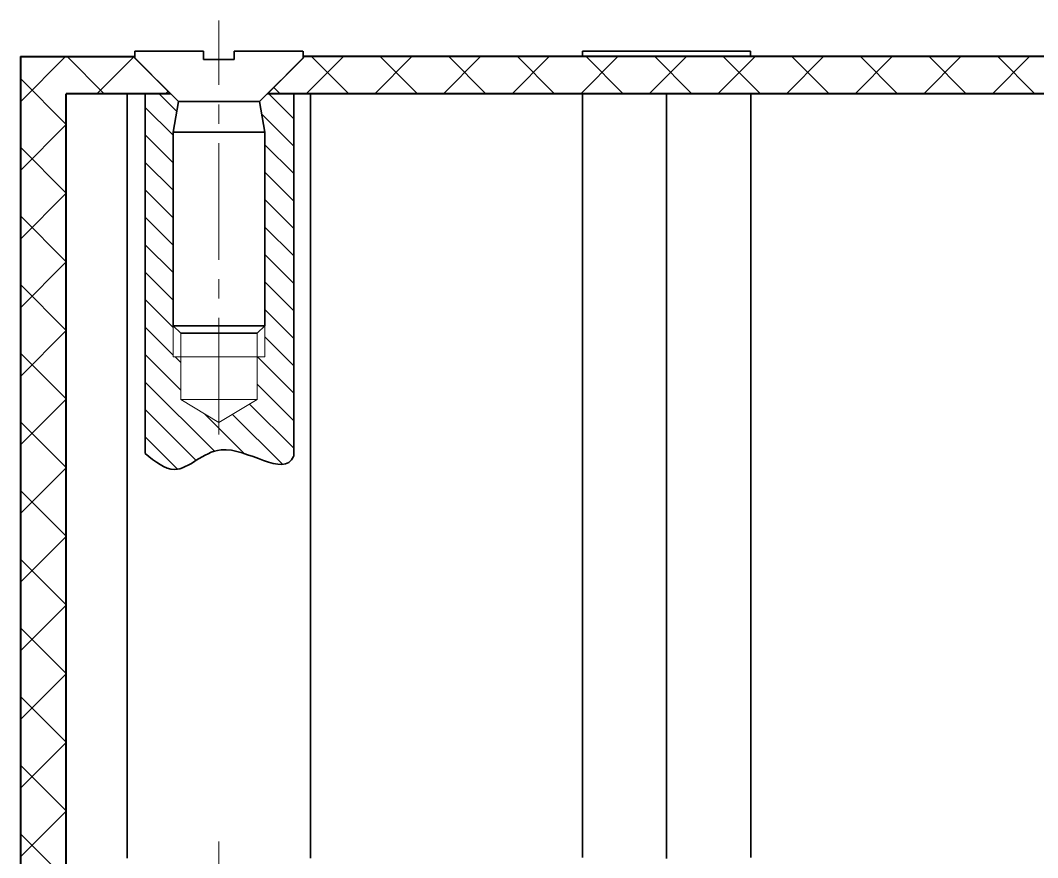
# Model space of a CAD drawing. Header units: millimetres. Extents: x -3633 to 871, y -630 to 261.
# Drawn here: x -602.82 to -569.53, y -275.48 to -248.1 of the extents above; entities that cross this region are included whole.
import ezdxf

# ---------------------------------------------------------------- set-up
doc = ezdxf.new("R2010")
doc.units = ezdxf.units.MM
doc.linetypes.add('CENTER2', pattern=[28.575000000000003, 19.05, -3.175, 3.175, -3.175])
for name, color, linetype, lineweight in [('Sheet', 7, 'Continuous', 30), ('Сплошная толстая основная', 7, 'Continuous', 70), ('Сплошная тонкая', 7, 'Continuous', 20), ('Штриховка', 7, 'Continuous', 9)]:
    doc.layers.add(name, color=color, linetype=linetype, lineweight=lineweight)

msp = doc.modelspace()

# ---------------------------------------------------------------- hatches: boundary and pattern name
at = {"layer": 'Сплошная тонкая', "lineweight": 0}
h = msp.add_hatch(dxfattribs=at)
h.set_pattern_fill('ANSI37', color=256, scale=0.5, angle=270)
h.set_pattern_definition([(315, (-1994.376160161321, -598.3648501054673), (1.122532015133644, 1.122532015133644), []), (45, (-1994.376160161321, -598.3648501054673), (-1.122532015133644, 1.122532015133644), [])])
h.paths.add_polyline_path([(-601.3150208889492, -250.4978349376474), (-597.9000208889483, -250.4978349376474), (-599.1150208889485, -249.2828349376473), (-602.8150208889492, -249.2828349376473), (-602.8150208889492, -295.4978349376477), (-601.3150208889492, -295.4978349376477)])
h = msp.add_hatch(dxfattribs=at)
h.set_pattern_fill('ANSI31', color=256, scale=0.2, angle=270)
h.set_pattern_definition([(315, (-1994.376160161321, -598.3648501054673), (0.4490128060534578, 0.4490128060534577), [])])
edge = h.paths.add_edge_path()
edge.add_line((-594.8150208889492, -259.1053349376475), (-595.0650208889492, -259.1053349376475))
edge.add_line((-595.0650208889492, -259.1053349376475), (-595.0650208889492, -260.4978349376474))
edge.add_line((-595.0650208889492, -260.4978349376474), (-596.3150208889492, -261.2489107114311))
edge.add_line((-596.3150208889492, -261.2489107114311), (-597.5650208889492, -260.4978349376474))
edge.add_line((-597.5650208889492, -260.4978349376474), (-597.5650208889492, -259.1053349376475))
edge.add_line((-597.5650208889492, -259.1053349376475), (-597.8150208889492, -259.1053349376475))
edge.add_line((-597.8150208889492, -259.1053349376475), (-597.8150208889492, -251.7553349376471))
edge.add_line((-597.8150208889492, -251.7553349376471), (-597.6425208889486, -250.7553349376471))
edge.add_line((-597.6425208889486, -250.7553349376471), (-597.9000208889483, -250.4978349376474))
edge.add_line((-597.9000208889483, -250.4978349376474), (-598.7271774481451, -250.4978349376474))
edge.add_line((-598.7271774481451, -250.4978349376474), (-598.7271774481451, -262.2647853422895))
edge.add_spline(control_points=[(-598.7271774481451, -262.2647853422895), (-598.4047598112202, -262.5224424250919), (-597.5927020996851, -263.1713908604713), (-596.1998445740439, -261.3545417729415), (-594.1936218433384, -263.082169408412), (-593.8701165645966, -262.3526009447914), (-593.8693337614459, -262.3508355686768)], knot_values=[0, 0, 0, 0, 1.087651461759845, 2.739415143069153, 5.124833175275672, 5.130619300794663, 5.130619300794663, 5.130619300794663, 5.130619300794663], degree=3, periodic=0)
edge.add_line((-593.8693337614459, -262.3508355686768), (-593.8693337614459, -250.4978349376474))
edge.add_line((-593.8693337614459, -250.4978349376474), (-594.7300208889485, -250.4978349376474))
edge.add_line((-594.7300208889485, -250.4978349376474), (-594.987520888948, -250.7553349376471))
edge.add_line((-594.987520888948, -250.7553349376471), (-594.8150208889492, -251.7553349376471))
edge.add_line((-594.8150208889492, -251.7553349376471), (-594.8150208889492, -259.1053349376475))
at = {"layer": 'Штриховка'}
h = msp.add_hatch(dxfattribs=at)
h.set_pattern_fill('ANSI37', color=256, scale=0.5, angle=270)
h.set_pattern_definition([(315, (-2192.373324919739, -484.4125680875446), (1.122532015133644, 1.122532015133644), []), (45, (-2192.373324919739, -484.4125680875446), (-1.122532015133644, 1.122532015133644), [])])
h.paths.add_polyline_path([(-489.8150208889492, -249.2828349376473), (-508.2096818296232, -249.2828349376473), (-544.759739388579, -249.2828349376473), (-544.759739388579, -249.3328349376484), (-544.7300208889628, -250.4978349376474), (-500.3448513592857, -250.4978349376474), (-491.3150208889492, -250.4978349376474), (-491.3150208889492, -257.0649120864534), (-489.8150208889492, -257.0649120864534)])
h.paths.add_polyline_path([(-544.1806887659795, -249.2828349376473), (-593.5150208889481, -249.2828349376473), (-594.7300208889483, -250.4978349376474), (-580.0836294943529, -250.4978349376474), (-544.834145023663, -250.4978349376474)])
h.paths.add_polyline_path([(-489.8150208889492, -268.9307577888419), (-491.3150208889492, -268.9307577888419), (-491.3150208889492, -295.4978349376477), (-489.8150208889492, -295.4978349376477)])

# ---------------------------------------------------------------- linework, layer by layer
at = {"layer": 'Sheet', "lineweight": 35, "ltscale": 1.315789580345154}
for p, q in [((-602.8150208889492, -295.4978349376477), (-602.8150208889492, -249.2828349376473)), ((-599.1150208889503, -249.2828349376473), (-599.0650208889492, -249.2828349376473)), ((-597.9000208889483, -250.4978349376474), (-599.1150208889485, -249.2828349376473)), ((-599.1150208889485, -249.2828349376473), (-599.0650208889492, -249.2828349376473)), ((-599.0650208889492, -249.1053349376475), (-596.8262767255583, -249.1053349376475)), ((-599.0650208889492, -249.1053349376475), (-599.0650208889492, -249.3328349376466)), ((-597.6425208889486, -250.7553349376471), (-599.0650208889492, -249.3328349376466)), ((-594.987520888948, -250.7553349376471), (-593.5650208889492, -249.3328349376466)), ((-593.5150208889481, -249.2828349376473), (-594.7300208889483, -250.4978349376474)), ((-593.5650208889492, -249.1053349376475), (-593.5650208889492, -249.3328349376466)), ((-593.5650208889492, -249.2828349376473), (-593.51502088895, -249.2828349376473)), ((-593.5650208889492, -249.2828349376473), (-593.5150208889481, -249.2828349376473)), ((-593.51502088895, -249.2828349376473), (-584.4203599482771, -249.2828349376473)), ((-584.420359948288, -249.1053349376475), (-578.920359948288, -249.1053349376475)), ((-584.420359948288, -249.1053349376475), (-584.420359948288, -249.2828349376473)), ((-578.920359948288, -249.1053349376475), (-578.920359948288, -249.2828349376473)), ((-578.9203599482771, -249.2828349376473), (-549.0650208889492, -249.2828349376473)), ((-599.3150208889492, -250.4978349376474), (-599.3150208889492, -275.4978349376477)), ((-594.7300208889501, -250.4978349376474), (-592.8509192738129, -250.4978349376474)), ((-593.3150208889492, -275.4978349376477), (-593.3150208889492, -250.4978349376474)), ((-584.4243186329732, -275.46867620023), (-584.4243186329732, -250.5233959678203)), ((-581.6703578489396, -275.5011743842545), (-581.6703578489396, -250.5233959678203)), ((-578.916397064906, -275.46867620023), (-578.916397064906, -250.5233959678203)), ((-597.6425208889486, -250.7553349376471), (-594.987520888948, -250.7553349376471)), ((-597.6425208889486, -250.7553349376471), (-594.987520888948, -250.7553349376471)), ((-597.8150208889492, -251.7553349376471), (-594.8150208889492, -251.7553349376471)), ((-597.8150208889492, -251.7553349376471), (-597.8150208889492, -258.0823972383387)), ((-594.8150208889492, -251.7553349376471), (-594.8150208889492, -258.0823972383387))]:
    msp.add_line(p, q, dxfattribs=at)
at = {"layer": 'Sheet', "lineweight": 35}
for p, q in [((-596.8233249320838, -249.1105136306701), (-596.8233249320838, -249.3764062318428)), ((-593.5662380565554, -249.1065403611742), (-595.8191786466632, -249.1065403611742)), ((-595.8191786466632, -249.1105136306701), (-595.819178646663, -249.3764062318428)), ((-596.8233249320838, -249.3764062318428), (-595.819178646663, -249.3764062318428)), ((-598.7271774481451, -250.4978349376474), (-598.7271774481451, -262.2647853422895)), ((-593.8693337614459, -250.4978349376474), (-593.8693337614459, -262.3508355687081)), ((-597.8150208889492, -251.7553349376471), (-597.6425208889486, -250.7553349376471)), ((-594.8150208889492, -251.7553349376471), (-594.987520888948, -250.7553349376471)), ((-597.5650208889492, -258.3265938195959), (-597.8150208889492, -258.0823972383387)), ((-597.8150208889492, -258.0823972383387), (-594.8150208889492, -258.0823972383387)), ((-594.8150208889492, -258.0823972383387), (-595.0650208889492, -258.3265938195959)), ((-595.0650208889492, -258.3265938195959), (-597.5650208889492, -258.3265938195959))]:
    msp.add_line(p, q, dxfattribs=at)
msp.add_spline([(-598.7271774481451, -262.2647853422895), (-597.770568835178, -262.7823620649747), (-596.2475656344232, -262.1429994844439), (-593.8716872243567, -262.3561214423839), (-593.8693337614459, -262.3508355686768)], degree=3, dxfattribs=at)
at = {"layer": 'Сплошная толстая основная', "lineweight": 40, "ltscale": 1.315789580345154}
for p, q in [((-602.8150208889492, -249.2828349376473), (-599.1150208889503, -249.2828349376473)), ((-602.8150208889492, -249.2828349376473), (-602.8150208889492, -295.4978349376477)), ((-499.1150208889485, -249.2828349376473), (-593.5650208889492, -249.2828349376473)), ((-601.3150208889492, -295.4978349376477), (-601.3150208889492, -250.4978349376474)), ((-580.0836294943529, -250.4978349376474), (-594.7300208889501, -250.4978349376474)), ((-547.9000208889502, -250.4978349376474), (-580.085359948278, -250.4978349376474))]:
    msp.add_line(p, q, dxfattribs=at)
at = {"layer": 'Сплошная толстая основная', "lineweight": 40}
msp.add_line((-597.9000208889483, -250.4978349376474), (-601.3150208889492, -250.4978349376474), dxfattribs=at)
at = {"layer": 'Сплошная тонкая', "linetype": 'CENTER2', "lineweight": 0, "ltscale": 0.2}
for p, q in [((-596.3150208889492, -261.6406443473447), (-596.3150208889492, -248.098205152945)), ((-596.3150208889492, -274.9476865908764), (-596.3150208889492, -283.2989354872334))]:
    msp.add_line(p, q, dxfattribs=at)
at = {"layer": 'Сплошная тонкая'}
for p, q in [((-597.8150208889492, -259.1053349376475), (-597.8150208889492, -258.0823972383387)), ((-594.8150208889492, -258.0823972383387), (-594.8150208889492, -259.1053349376475))]:
    msp.add_line(p, q, dxfattribs=at)
at = {"layer": 'Сплошная тонкая', "ltscale": 1.315789580345154}
for p, q in [((-597.5650208889492, -260.4978349376474), (-597.5650208889492, -258.3265938195959)), ((-595.0650208889492, -258.3265938195959), (-595.0650208889492, -260.4978349376474)), ((-597.8150208889492, -259.1053349376475), (-597.5650208889492, -259.1053349376475)), ((-597.5650208889492, -259.1053349376475), (-594.8150208889492, -259.1053349376475)), ((-596.3150208889492, -261.2489107114311), (-597.5650208889492, -260.4978349376474)), ((-595.0650208889492, -260.4978349376474), (-597.5650208889492, -260.4978349376474)), ((-595.0650208889492, -260.4978349376474), (-596.3150208889492, -261.2489107114311))]:
    msp.add_line(p, q, dxfattribs=at)

doc.saveas('drawing.dxf')
